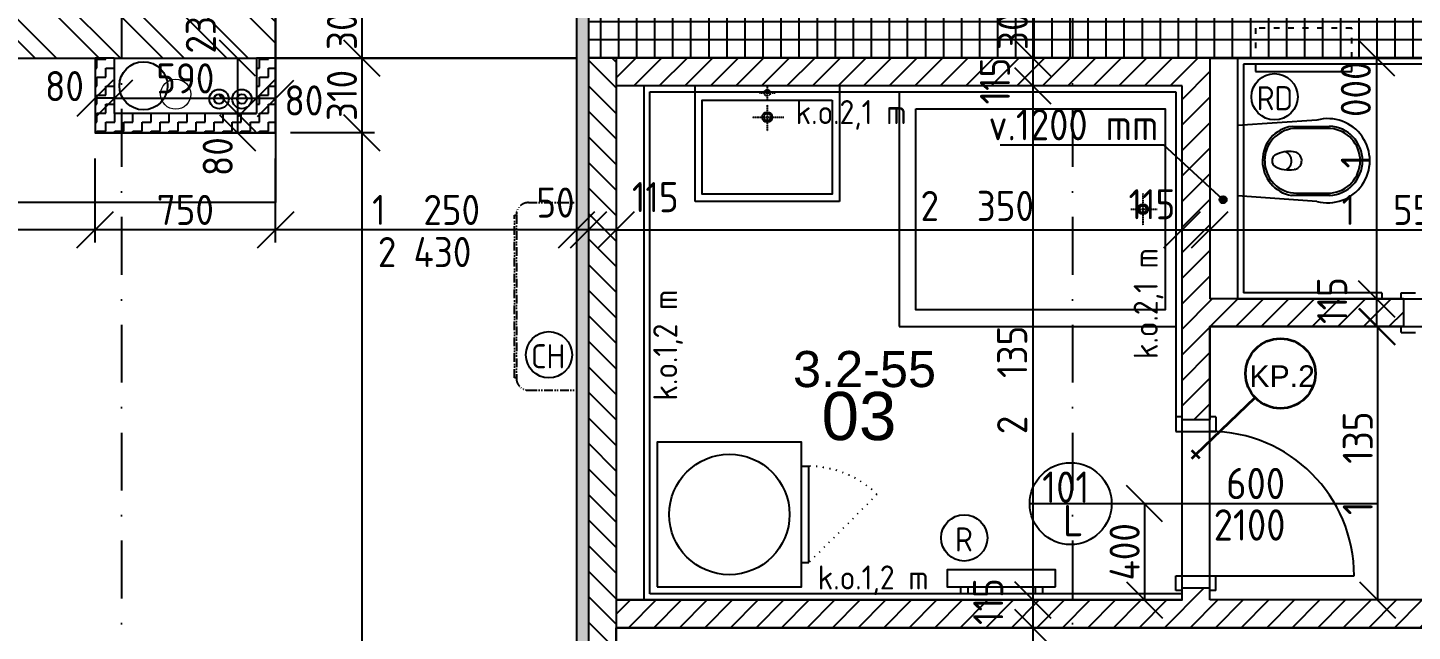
# Model space of a CAD drawing. Extents: x 4511820 to 5180432, y -1526536 to -944957.
# Drawn here: x 4985046 to 4990798, y -1165104 to -1162598 of the extents above; entities that cross this region are included whole.
import ezdxf

# ---------------------------------------------------------------- set-up
doc = ezdxf.new("R2010")
doc.units = 0
doc.header["$MEASUREMENT"] = 0
for name, pattern in [('ACAD_ISO03W100', [30, 12, -18]), ('ACAD_ISO07W100', [3.5, 0.5, -3]), ('ACAD_ISO12W100', [22, 12, -3, 0.5, -3, 0.5, -3]), ('BODKOCIARKOVANA_3', [5.6, 3, -1.3, 0, -1.3]), ('DASHED', [0.75, 0.5, -0.25])]:
    doc.linetypes.add(name, pattern=pattern)
doc.layers.get('0').update_dxf_attribs({"linetype": 'CONTINUOUS'})
doc.layers.get('Defpoints').update_dxf_attribs({"color": 61, "linetype": 'CONTINUOUS'})
for name, color, linetype in [('DVERE', 45, 'CONTINUOUS'), ('KÓTY', 4, 'CONTINUOUS'), ('MÚRY', 1, 'CONTINUOUS'), ('osi', 253, 'CONTINUOUS'), ('Plochy', 41, 'CONTINUOUS'), ('POPIS', 7, 'CONTINUOUS'), ('TENKÁ', 7, 'CONTINUOUS'), ('tzb', 153, 'CONTINUOUS'), ('Z-Kúrenie', 101, 'CONTINUOUS'), ('ZARIADENIE1', 145, 'CONTINUOUS'), ('ZARIADOVACIE', 144, 'CONTINUOUS'), ('ZZ-chladenie', 133, 'CONTINUOUS'), ('zz-vetr', 52, 'CONTINUOUS'), ('ŠRAFY', 82, 'CONTINUOUS')]:
    doc.layers.add(name, color=color, linetype=linetype)
doc.layers.add('preklady', color=74, linetype='CONTINUOUS', lineweight=35)
doc.layers.add('zz-kanal-splaskova', color=37, linetype='CONTINUOUS', lineweight=18)
doc.styles.add('ARIAL', font='arial.ttf')
doc.styles.add('STYLE1', font='isocp.shx')
doc.dimstyles.new('STANDARD-50', dxfattribs={"dimtxt": 125, "dimasz": 150, "dimexe": 10, "dimexo": 200, "dimgap": 20, "dimtad": 1, "dimdsep": 46, "dimlunit": 6, "dimtxsty": 'STYLE1', "dimblk1": 'OBLIQUE', "dimblk2": 'OBLIQUE', "dimsah": 1, "dimcen": 2.5, "dimse1": 1, "dimse2": 1, "dimadec": 0, "dimazin": 0, "dimtfac": 1, "dimtmove": 1, "dimatfit": 3, "dimldrblk": 'OBLIQUE', "dimfxl": 1, "dimtolj": 1, "dimtzin": 0, "dimarcsym": 0})
pattern_1 = [(45, (515270.5, 303822), (-53.0330086, 53.0330086), [])]

# ---------------------------------------------------------------- blocks, each defined once
blk = doc.blocks.new('_OBLIQUE')
at = {"color": 0, "linetype": 'ByBlock'}
blk.add_line((-0.5, -0.5), (0.5, 0.5), dxfattribs=at)
blk = doc.blocks.new('*D12940')
at = {"layer": 'Defpoints', "color": 0}
for p in [(4980571, -1161904.2), (5007401, -1170664.2), (4980571, -1172433.9)]:
    blk.add_point(p, dxfattribs=at)
at = {"layer": 'KÓTY', "color": 0, "lineweight": -2}
blk.add_line((5007401, -1172433.9), (4980571, -1172433.9), dxfattribs=at)
at = {"layer": 'KÓTY', "color": 0, "linetype": 'ByBlock', "lineweight": -2, "xscale": 150, "yscale": 150, "zscale": 150, "rotation": 180}
blk.add_blockref('_OBLIQUE', (4980571, -1172433.9), dxfattribs=at)
at = {"layer": 'KÓTY', "color": 0, "linetype": 'ByBlock', "lineweight": -2, "xscale": 150, "yscale": 150, "zscale": 150}
blk.add_blockref('_OBLIQUE', (5007401, -1172433.9), dxfattribs=at)
at = {"layer": 'KÓTY', "color": 0, "insert": (4993986, -1172351.3), "char_height": 125, "attachment_point": 5, "style": 'STYLE1'}
blk.add_mtext('\\A1;26ﾠ830', dxfattribs=at)
blk = doc.blocks.new('pračka')
at = {"layer": 'ZARIADENIE1', "color": 8, "linetype": 'ACAD_ISO07W100', "ltscale": 8}
blk.add_line((4536136.9, -1117296.3), (4536419.7, -1117579.2), dxfattribs=at)
at = {"layer": 'ZARIADENIE1', "color": 8}
for p, q in [((4536419.7, -1117579.2), (4536019.7, -1117579.2)), ((4536019.7, -1117609.2), (4536019.7, -1117579.2)), ((4536419.7, -1117609.2), (4536419.7, -1117579.2))]:
    blk.add_line(p, q, dxfattribs=at)
blk.add_lwpolyline([(4536519.7, -1118209.2), (4536519.7, -1117609.2), (4535919.7, -1117609.2), (4535919.7, -1118209.2)], close=True, dxfattribs=at)
blk.add_circle((4536219.7, -1117909.2), 250, dxfattribs=at)
at = {"layer": 'ZARIADENIE1', "color": 8, "linetype": 'ACAD_ISO07W100', "ltscale": 8}
blk.add_arc((4536419.7, -1117579.2), 400, 135, 180, dxfattribs=at)
blk = doc.blocks.new('*D18683')
at = {"layer": 'Defpoints', "color": 0}
for p in [(4989956, -1162724.2), (4991511, -1162724.2), (4991511, -1163437)]:
    blk.add_point(p, dxfattribs=at)
at = {"layer": 'KÓTY', "color": 0, "lineweight": -2}
blk.add_line((4989956, -1163437), (4991511, -1163437), dxfattribs=at)
at = {"layer": 'KÓTY', "color": 0, "linetype": 'ByBlock', "lineweight": -2, "xscale": 150, "yscale": 150, "zscale": 150, "rotation": 180}
blk.add_blockref('_OBLIQUE', (4989956, -1163437), dxfattribs=at)
at = {"layer": 'KÓTY', "color": 0, "linetype": 'ByBlock', "lineweight": -2, "xscale": 150, "yscale": 150, "zscale": 150}
blk.add_blockref('_OBLIQUE', (4991511, -1163437), dxfattribs=at)
at = {"layer": 'KÓTY', "color": 0, "insert": (4990733.5, -1163354.5), "char_height": 125, "attachment_point": 5, "style": 'STYLE1'}
blk.add_mtext('\\A1;1ﾠ555', dxfattribs=at)
blk = doc.blocks.new('*D18685')
at = {"layer": 'Defpoints', "color": 0}
for p in [(4989841, -1162724.2), (4987491, -1162839.2), (4989841, -1163437)]:
    blk.add_point(p, dxfattribs=at)
at = {"layer": 'KÓTY', "color": 0, "lineweight": -2}
blk.add_line((4987491, -1163437), (4989841, -1163437), dxfattribs=at)
at = {"layer": 'KÓTY', "color": 0, "linetype": 'ByBlock', "lineweight": -2, "xscale": 150, "yscale": 150, "zscale": 150, "rotation": 180}
blk.add_blockref('_OBLIQUE', (4987491, -1163437), dxfattribs=at)
at = {"layer": 'KÓTY', "color": 0, "linetype": 'ByBlock', "lineweight": -2, "xscale": 150, "yscale": 150, "zscale": 150}
blk.add_blockref('_OBLIQUE', (4989841, -1163437), dxfattribs=at)
at = {"layer": 'KÓTY', "color": 0, "insert": (4988990.5, -1163338), "char_height": 125, "attachment_point": 5, "style": 'STYLE1'}
blk.add_mtext('\\A1;2ﾠ350', dxfattribs=at)
blk = doc.blocks.new('*D18686')
at = {"layer": 'Defpoints', "color": 0}
for p in [(4989841, -1163437), (4989956, -1163437), (4989956, -1163437)]:
    blk.add_point(p, dxfattribs=at)
at = {"layer": 'KÓTY', "color": 0, "lineweight": -2}
blk.add_line((4989841, -1163437), (4989956, -1163437), dxfattribs=at)
at = {"layer": 'KÓTY', "color": 0, "linetype": 'ByBlock', "lineweight": -2, "xscale": 150, "yscale": 150, "zscale": 150, "rotation": 180}
blk.add_blockref('_OBLIQUE', (4989841, -1163437), dxfattribs=at)
at = {"layer": 'KÓTY', "color": 0, "linetype": 'ByBlock', "lineweight": -2, "xscale": 150, "yscale": 150, "zscale": 150}
blk.add_blockref('_OBLIQUE', (4989956, -1163437), dxfattribs=at)
at = {"layer": 'KÓTY', "color": 0, "insert": (4989716, -1163331), "char_height": 125, "attachment_point": 5, "style": 'STYLE1'}
blk.add_mtext('\\A1;115', dxfattribs=at)
blk = doc.blocks.new('*D18687')
at = {"layer": 'Defpoints', "color": 0}
for p in [(4987376, -1162724.2), (4987491, -1162724.2), (4987376, -1163437)]:
    blk.add_point(p, dxfattribs=at)
at = {"layer": 'KÓTY', "color": 0, "lineweight": -2}
blk.add_line((4987491, -1163437), (4987376, -1163437), dxfattribs=at)
at = {"layer": 'KÓTY', "color": 0, "linetype": 'ByBlock', "lineweight": -2, "xscale": 150, "yscale": 150, "zscale": 150, "rotation": 180}
blk.add_blockref('_OBLIQUE', (4987376, -1163437), dxfattribs=at)
at = {"layer": 'KÓTY', "color": 0, "linetype": 'ByBlock', "lineweight": -2, "xscale": 150, "yscale": 150, "zscale": 150}
blk.add_blockref('_OBLIQUE', (4987491, -1163437), dxfattribs=at)
at = {"layer": 'KÓTY', "color": 0, "insert": (4987653, -1163301.5), "char_height": 125, "attachment_point": 5, "style": 'STYLE1'}
blk.add_mtext('\\A1;115', dxfattribs=at)
blk = doc.blocks.new('*D18688')
at = {"layer": 'Defpoints', "color": 0}
for p in [(4987326, -1162724.2), (4987376, -1162724.2), (4987326, -1163437)]:
    blk.add_point(p, dxfattribs=at)
at = {"layer": 'KÓTY', "color": 0, "lineweight": -2}
blk.add_line((4987376, -1163437), (4987326, -1163437), dxfattribs=at)
at = {"layer": 'KÓTY', "color": 0, "linetype": 'ByBlock', "lineweight": -2, "xscale": 150, "yscale": 150, "zscale": 150, "rotation": 180}
blk.add_blockref('_OBLIQUE', (4987326, -1163437), dxfattribs=at)
at = {"layer": 'KÓTY', "color": 0, "linetype": 'ByBlock', "lineweight": -2, "xscale": 150, "yscale": 150, "zscale": 150}
blk.add_blockref('_OBLIQUE', (4987376, -1163437), dxfattribs=at)
at = {"layer": 'KÓTY', "color": 0, "insert": (4987238.5, -1163324), "char_height": 125, "attachment_point": 5, "style": 'STYLE1'}
blk.add_mtext('\\A1;50', dxfattribs=at)
blk = doc.blocks.new('*D18689')
at = {"layer": 'Defpoints', "color": 0}
for p in [(4987326, -1162724.2), (4986076, -1163034.2), (4986076, -1163437)]:
    blk.add_point(p, dxfattribs=at)
at = {"layer": 'KÓTY', "color": 0, "lineweight": -2}
blk.add_line((4987326, -1163437), (4986076, -1163437), dxfattribs=at)
at = {"layer": 'KÓTY', "color": 0, "linetype": 'ByBlock', "lineweight": -2, "xscale": 150, "yscale": 150, "zscale": 150, "rotation": 180}
blk.add_blockref('_OBLIQUE', (4986076, -1163437), dxfattribs=at)
at = {"layer": 'KÓTY', "color": 0, "linetype": 'ByBlock', "lineweight": -2, "xscale": 150, "yscale": 150, "zscale": 150}
blk.add_blockref('_OBLIQUE', (4987326, -1163437), dxfattribs=at)
at = {"layer": 'KÓTY', "color": 0, "insert": (4986701, -1163354.5), "char_height": 125, "attachment_point": 5, "style": 'STYLE1'}
blk.add_mtext('\\A1;1ﾠ250', dxfattribs=at)
blk = doc.blocks.new('*D18690')
at = {"layer": 'Defpoints', "color": 0}
for p in [(4985326, -1163034.2), (4986076, -1163034.2), (4985326, -1163437)]:
    blk.add_point(p, dxfattribs=at)
at = {"layer": 'KÓTY', "color": 0, "lineweight": -2}
blk.add_line((4986076, -1163437), (4985326, -1163437), dxfattribs=at)
at = {"layer": 'KÓTY', "color": 0, "linetype": 'ByBlock', "lineweight": -2, "xscale": 150, "yscale": 150, "zscale": 150, "rotation": 180}
blk.add_blockref('_OBLIQUE', (4985326, -1163437), dxfattribs=at)
at = {"layer": 'KÓTY', "color": 0, "linetype": 'ByBlock', "lineweight": -2, "xscale": 150, "yscale": 150, "zscale": 150}
blk.add_blockref('_OBLIQUE', (4986076, -1163437), dxfattribs=at)
at = {"layer": 'KÓTY', "color": 0, "insert": (4985701, -1163354.5), "char_height": 125, "attachment_point": 5, "style": 'STYLE1'}
blk.add_mtext('\\A1;750', dxfattribs=at)
blk = doc.blocks.new('*D18691')
at = {"layer": 'Defpoints', "color": 0}
for p in [(4980951, -1162724.2), (4985326, -1163034.2), (4980951, -1163437)]:
    blk.add_point(p, dxfattribs=at)
at = {"layer": 'KÓTY', "color": 0, "lineweight": -2}
blk.add_line((4985326, -1163437), (4980951, -1163437), dxfattribs=at)
at = {"layer": 'KÓTY', "color": 0, "linetype": 'ByBlock', "lineweight": -2, "xscale": 150, "yscale": 150, "zscale": 150, "rotation": 180}
blk.add_blockref('_OBLIQUE', (4980951, -1163437), dxfattribs=at)
at = {"layer": 'KÓTY', "color": 0, "linetype": 'ByBlock', "lineweight": -2, "xscale": 150, "yscale": 150, "zscale": 150}
blk.add_blockref('_OBLIQUE', (4985326, -1163437), dxfattribs=at)
at = {"layer": 'KÓTY', "color": 0, "insert": (4983138.5, -1163354.5), "char_height": 125, "attachment_point": 5, "style": 'STYLE1'}
blk.add_mtext('\\A1;4ﾠ375', dxfattribs=at)
blk = doc.blocks.new('*D18692')
at = {"layer": 'Defpoints', "color": 0}
for p in [(4986076, -1162424.2), (4986076, -1162724.2), (4986434, -1162724.2)]:
    blk.add_point(p, dxfattribs=at)
at = {"layer": 'KÓTY', "color": 0, "lineweight": -2}
blk.add_line((4986434, -1162424.2), (4986434, -1162724.2), dxfattribs=at)
at = {"layer": 'KÓTY', "color": 0, "linetype": 'ByBlock', "lineweight": -2, "xscale": 150, "yscale": 150, "zscale": 150}
for p, rotation in [((4986434, -1162424.2), 90), ((4986434, -1162724.2), 270)]:
    blk.add_blockref('_OBLIQUE', p, dxfattribs=dict(at, rotation=rotation))
at = {"layer": 'KÓTY', "color": 0, "insert": (4986351.5, -1162574.2), "char_height": 125, "attachment_point": 5, "rotation": 90, "style": 'STYLE1'}
blk.add_mtext('\\A1;300', dxfattribs=at)
blk = doc.blocks.new('*D18693')
at = {"layer": 'Defpoints', "color": 0}
for p in [(4986076, -1162724.2), (4986076, -1163034.2), (4986434, -1163034.2)]:
    blk.add_point(p, dxfattribs=at)
at = {"layer": 'KÓTY', "color": 0, "lineweight": -2}
blk.add_line((4986434, -1162724.2), (4986434, -1163034.2), dxfattribs=at)
at = {"layer": 'KÓTY', "color": 0, "linetype": 'ByBlock', "lineweight": -2, "xscale": 150, "yscale": 150, "zscale": 150}
for p, rotation in [((4986434, -1162724.2), 90), ((4986434, -1163034.2), 270)]:
    blk.add_blockref('_OBLIQUE', p, dxfattribs=dict(at, rotation=rotation))
at = {"layer": 'KÓTY', "color": 0, "insert": (4986351.5, -1162879.2), "char_height": 125, "attachment_point": 5, "rotation": 90, "style": 'STYLE1'}
blk.add_mtext('\\A1;310', dxfattribs=at)
blk = doc.blocks.new('*D18694')
at = {"layer": 'Defpoints', "color": 0}
for p in [(4986076, -1163034.2), (4986076, -1169034.2), (4986434, -1169034.2)]:
    blk.add_point(p, dxfattribs=at)
at = {"layer": 'KÓTY', "color": 0, "lineweight": -2}
blk.add_line((4986434, -1163034.2), (4986434, -1169034.2), dxfattribs=at)
at = {"layer": 'KÓTY', "color": 0, "linetype": 'ByBlock', "lineweight": -2, "xscale": 150, "yscale": 150, "zscale": 150}
for p, rotation in [((4986434, -1163034.2), 90), ((4986434, -1169034.2), 270)]:
    blk.add_blockref('_OBLIQUE', p, dxfattribs=dict(at, rotation=rotation))
at = {"layer": 'KÓTY', "color": 0, "insert": (4986351.5, -1166034.2), "char_height": 125, "attachment_point": 5, "rotation": 90, "style": 'STYLE1'}
blk.add_mtext('\\A1;6ﾠ000', dxfattribs=at)
blk = doc.blocks.new('*D18695')
at = {"layer": 'Defpoints', "color": 0}
for p in [(4989841, -1164574.2), (4989685, -1164974.2), (4989841, -1164974.2)]:
    blk.add_point(p, dxfattribs=at)
at = {"layer": 'KÓTY', "color": 0, "lineweight": -2}
blk.add_line((4989685, -1164574.2), (4989685, -1164974.2), dxfattribs=at)
at = {"layer": 'KÓTY', "color": 0, "linetype": 'ByBlock', "lineweight": -2, "xscale": 150, "yscale": 150, "zscale": 150}
for p, rotation in [((4989685, -1164574.2), 90), ((4989685, -1164974.2), 270)]:
    blk.add_blockref('_OBLIQUE', p, dxfattribs=dict(at, rotation=rotation))
at = {"layer": 'KÓTY', "color": 0, "insert": (4989602.5, -1164774.2), "char_height": 125, "attachment_point": 5, "rotation": 90, "style": 'STYLE1'}
blk.add_mtext('\\A1;400', dxfattribs=at)
blk = doc.blocks.new('*D18696')
at = {"layer": 'Defpoints', "color": 0}
for p in [(4987586.5, -1162839.2), (4987586.5, -1164974.2), (4989221, -1164974.2)]:
    blk.add_point(p, dxfattribs=at)
at = {"layer": 'KÓTY', "color": 0, "lineweight": -2}
blk.add_line((4989221, -1162839.2), (4989221, -1164974.2), dxfattribs=at)
at = {"layer": 'KÓTY', "color": 0, "linetype": 'ByBlock', "lineweight": -2, "xscale": 150, "yscale": 150, "zscale": 150}
for p, rotation in [((4989221, -1162839.2), 90), ((4989221, -1164974.2), 270)]:
    blk.add_blockref('_OBLIQUE', p, dxfattribs=dict(at, rotation=rotation))
at = {"layer": 'KÓTY', "color": 0, "insert": (4989135.5, -1164060.5), "char_height": 125, "attachment_point": 5, "rotation": 90, "style": 'STYLE1'}
blk.add_mtext('\\A1;2ﾠ135', dxfattribs=at)
blk = doc.blocks.new('*D18697')
at = {"layer": 'Defpoints', "color": 0}
for p in [(4989221, -1164974.2), (4989221, -1165089.2), (4989221, -1165089.2)]:
    blk.add_point(p, dxfattribs=at)
at = {"layer": 'KÓTY', "color": 0, "lineweight": -2}
blk.add_line((4989221, -1164974.2), (4989221, -1165089.2), dxfattribs=at)
at = {"layer": 'KÓTY', "color": 0, "linetype": 'ByBlock', "lineweight": -2, "xscale": 150, "yscale": 150, "zscale": 150}
for p, rotation in [((4989221, -1164974.2), 90), ((4989221, -1165089.2), 270)]:
    blk.add_blockref('_OBLIQUE', p, dxfattribs=dict(at, rotation=rotation))
at = {"layer": 'KÓTY', "color": 0, "insert": (4989036, -1164980.9), "char_height": 125, "attachment_point": 5, "rotation": 90, "style": 'STYLE1'}
blk.add_mtext('\\A1;115', dxfattribs=at)
blk = doc.blocks.new('*D18698')
at = {"layer": 'Defpoints', "color": 0}
for p in [(4987586.5, -1165089.2), (4987626.5, -1169034.2), (4989221, -1169034.2)]:
    blk.add_point(p, dxfattribs=at)
at = {"layer": 'KÓTY', "color": 0, "lineweight": -2}
blk.add_line((4989221, -1165089.2), (4989221, -1169034.2), dxfattribs=at)
at = {"layer": 'KÓTY', "color": 0, "linetype": 'ByBlock', "lineweight": -2, "xscale": 150, "yscale": 150, "zscale": 150}
for p, rotation in [((4989221, -1165089.2), 90), ((4989221, -1169034.2), 270)]:
    blk.add_blockref('_OBLIQUE', p, dxfattribs=dict(at, rotation=rotation))
at = {"layer": 'KÓTY', "color": 0, "insert": (4989138.5, -1167061.7), "char_height": 125, "attachment_point": 5, "rotation": 90, "style": 'STYLE1'}
blk.add_mtext('\\A1;3ﾠ945', dxfattribs=at)
blk = doc.blocks.new('*D18700')
at = {"layer": 'Defpoints', "color": 0}
for p in [(4990761, -1163839.2), (4990653.5, -1164974.2), (4990761, -1164974.2)]:
    blk.add_point(p, dxfattribs=at)
at = {"layer": 'KÓTY', "color": 0, "lineweight": -2}
blk.add_line((4990653.5, -1163839.2), (4990653.5, -1164974.2), dxfattribs=at)
at = {"layer": 'KÓTY', "color": 0, "linetype": 'ByBlock', "lineweight": -2, "xscale": 150, "yscale": 150, "zscale": 150}
for p, rotation in [((4990653.5, -1163839.2), 90), ((4990653.5, -1164974.2), 270)]:
    blk.add_blockref('_OBLIQUE', p, dxfattribs=dict(at, rotation=rotation))
at = {"layer": 'KÓTY', "color": 0, "insert": (4990571, -1164406.7), "char_height": 125, "attachment_point": 5, "rotation": 90, "style": 'STYLE1'}
blk.add_mtext('\\A1;1ﾠ135', dxfattribs=at)
blk = doc.blocks.new('*D18701')
at = {"layer": 'Defpoints', "color": 0}
for p in [(4990649.7, -1163724.2), (4990761, -1163724.2), (4990761, -1163839.2)]:
    blk.add_point(p, dxfattribs=at)
at = {"layer": 'KÓTY', "color": 0, "lineweight": -2}
blk.add_line((4990649.7, -1163839.2), (4990649.7, -1163724.2), dxfattribs=at)
at = {"layer": 'KÓTY', "color": 0, "linetype": 'ByBlock', "lineweight": -2, "xscale": 150, "yscale": 150, "zscale": 150}
for p, rotation in [((4990649.7, -1163724.2), 90), ((4990649.7, -1163839.2), 270)]:
    blk.add_blockref('_OBLIQUE', p, dxfattribs=dict(at, rotation=rotation))
at = {"layer": 'KÓTY', "color": 0, "insert": (4990464.7, -1163730.9), "char_height": 125, "attachment_point": 5, "rotation": 90, "style": 'STYLE1'}
blk.add_mtext('\\A1;115', dxfattribs=at)
blk = doc.blocks.new('*D18702')
at = {"layer": 'Defpoints', "color": 0}
for p in [(4990649.7, -1162724.2), (4990761, -1162724.2), (4990761, -1163724.2)]:
    blk.add_point(p, dxfattribs=at)
at = {"layer": 'KÓTY', "color": 0, "lineweight": -2}
blk.add_line((4990649.7, -1163724.2), (4990649.7, -1162724.2), dxfattribs=at)
at = {"layer": 'KÓTY', "color": 0, "linetype": 'ByBlock', "lineweight": -2, "xscale": 150, "yscale": 150, "zscale": 150}
for p, rotation in [((4990649.7, -1162724.2), 90), ((4990649.7, -1163724.2), 270)]:
    blk.add_blockref('_OBLIQUE', p, dxfattribs=dict(at, rotation=rotation))
at = {"layer": 'KÓTY', "color": 0, "insert": (4990563, -1162960), "char_height": 125, "attachment_point": 5, "rotation": 90, "style": 'STYLE1'}
blk.add_mtext('\\A1;1ﾠ000', dxfattribs=at)
blk = doc.blocks.new('*D18703')
at = {"layer": 'Defpoints', "color": 0}
for p in [(4987491, -1165089.2), (4991626, -1165089.2), (4991626, -1165667.5)]:
    blk.add_point(p, dxfattribs=at)
at = {"layer": 'KÓTY', "color": 0, "lineweight": -2}
blk.add_line((4987491, -1165667.5), (4991626, -1165667.5), dxfattribs=at)
at = {"layer": 'KÓTY', "color": 0, "linetype": 'ByBlock', "lineweight": -2, "xscale": 150, "yscale": 150, "zscale": 150, "rotation": 180}
blk.add_blockref('_OBLIQUE', (4987491, -1165667.5), dxfattribs=at)
at = {"layer": 'KÓTY', "color": 0, "linetype": 'ByBlock', "lineweight": -2, "xscale": 150, "yscale": 150, "zscale": 150}
blk.add_blockref('_OBLIQUE', (4991626, -1165667.5), dxfattribs=at)
at = {"layer": 'KÓTY', "color": 0, "insert": (4989558.5, -1165585), "char_height": 125, "attachment_point": 5, "style": 'STYLE1'}
blk.add_mtext('\\A1;4ﾠ135', dxfattribs=at)
blk = doc.blocks.new('*D18718')
at = {"layer": 'Defpoints', "color": 0}
for p in [(4985996, -1162724.2), (4985918, -1162954.2), (4985996, -1162954.2)]:
    blk.add_point(p, dxfattribs=at)
at = {"layer": 'KÓTY', "color": 0, "lineweight": -2}
blk.add_line((4985918, -1162724.2), (4985918, -1162954.2), dxfattribs=at)
at = {"layer": 'KÓTY', "color": 0, "linetype": 'ByBlock', "lineweight": -2, "xscale": 150, "yscale": 150, "zscale": 150}
for p, rotation in [((4985918, -1162724.2), 90), ((4985918, -1162954.2), 270)]:
    blk.add_blockref('_OBLIQUE', p, dxfattribs=dict(at, rotation=rotation))
at = {"layer": 'KÓTY', "color": 0, "insert": (4985765.5, -1162589), "char_height": 125, "attachment_point": 5, "rotation": 90, "style": 'STYLE1'}
blk.add_mtext('\\A1;230', dxfattribs=at)
blk = doc.blocks.new('*D18719')
at = {"layer": 'Defpoints', "color": 0}
for p in [(4985996, -1162954.2), (4985918, -1163034.2), (4985996, -1163034.2)]:
    blk.add_point(p, dxfattribs=at)
at = {"layer": 'KÓTY', "color": 0, "lineweight": -2}
blk.add_line((4985918, -1162954.2), (4985918, -1163034.2), dxfattribs=at)
at = {"layer": 'KÓTY', "color": 0, "linetype": 'ByBlock', "lineweight": -2, "xscale": 150, "yscale": 150, "zscale": 150}
for p, rotation in [((4985918, -1162954.2), 90), ((4985918, -1163034.2), 270)]:
    blk.add_blockref('_OBLIQUE', p, dxfattribs=dict(at, rotation=rotation))
at = {"layer": 'KÓTY', "color": 0, "insert": (4985835.5, -1163133.5), "char_height": 125, "attachment_point": 5, "rotation": 90, "style": 'STYLE1'}
blk.add_mtext('\\A1;80', dxfattribs=at)
blk = doc.blocks.new('*D18720')
at = {"layer": 'Defpoints', "color": 0}
for p in [(4985406, -1162724.2), (4985996, -1162724.2), (4985996, -1162891)]:
    blk.add_point(p, dxfattribs=at)
at = {"layer": 'KÓTY', "color": 0, "lineweight": -2}
blk.add_line((4985406, -1162891), (4985996, -1162891), dxfattribs=at)
at = {"layer": 'KÓTY', "color": 0, "linetype": 'ByBlock', "lineweight": -2, "xscale": 150, "yscale": 150, "zscale": 150, "rotation": 180}
blk.add_blockref('_OBLIQUE', (4985406, -1162891), dxfattribs=at)
at = {"layer": 'KÓTY', "color": 0, "linetype": 'ByBlock', "lineweight": -2, "xscale": 150, "yscale": 150, "zscale": 150}
blk.add_blockref('_OBLIQUE', (4985996, -1162891), dxfattribs=at)
at = {"layer": 'KÓTY', "color": 0, "insert": (4985701, -1162808.5), "char_height": 125, "attachment_point": 5, "style": 'STYLE1'}
blk.add_mtext('\\A1;590', dxfattribs=at)
blk = doc.blocks.new('*D18721')
at = {"layer": 'Defpoints', "color": 0}
for p in [(4985996, -1162724.2), (4986076, -1162724.2), (4986076, -1162891)]:
    blk.add_point(p, dxfattribs=at)
at = {"layer": 'KÓTY', "color": 0, "lineweight": -2}
blk.add_line((4985996, -1162891), (4986076, -1162891), dxfattribs=at)
at = {"layer": 'KÓTY', "color": 0, "linetype": 'ByBlock', "lineweight": -2, "xscale": 150, "yscale": 150, "zscale": 150, "rotation": 180}
blk.add_blockref('_OBLIQUE', (4985996, -1162891), dxfattribs=at)
at = {"layer": 'KÓTY', "color": 0, "linetype": 'ByBlock', "lineweight": -2, "xscale": 150, "yscale": 150, "zscale": 150}
blk.add_blockref('_OBLIQUE', (4986076, -1162891), dxfattribs=at)
at = {"layer": 'KÓTY', "color": 0, "insert": (4986193.5, -1162900), "char_height": 125, "attachment_point": 5, "style": 'STYLE1'}
blk.add_mtext('\\A1;80', dxfattribs=at)
blk = doc.blocks.new('*D18722')
at = {"layer": 'Defpoints', "color": 0}
for p in [(4985326, -1162724.2), (4985406, -1162724.2), (4985326, -1162891)]:
    blk.add_point(p, dxfattribs=at)
at = {"layer": 'KÓTY', "color": 0, "lineweight": -2}
blk.add_line((4985406, -1162891), (4985326, -1162891), dxfattribs=at)
at = {"layer": 'KÓTY', "color": 0, "linetype": 'ByBlock', "lineweight": -2, "xscale": 150, "yscale": 150, "zscale": 150, "rotation": 180}
blk.add_blockref('_OBLIQUE', (4985326, -1162891), dxfattribs=at)
at = {"layer": 'KÓTY', "color": 0, "linetype": 'ByBlock', "lineweight": -2, "xscale": 150, "yscale": 150, "zscale": 150}
blk.add_blockref('_OBLIQUE', (4985406, -1162891), dxfattribs=at)
at = {"layer": 'KÓTY', "color": 0, "insert": (4985199, -1162840.5), "char_height": 125, "attachment_point": 5, "style": 'STYLE1'}
blk.add_mtext('\\A1;80', dxfattribs=at)
blk = doc.blocks.new('*D18777')
at = {"layer": 'Defpoints', "color": 0}
for p in [(4990153.5, -1162724.2), (4989221, -1162839.2), (4990153.5, -1162839.2)]:
    blk.add_point(p, dxfattribs=at)
at = {"layer": 'KÓTY', "color": 0, "lineweight": -2}
blk.add_line((4989221, -1162724.2), (4989221, -1162839.2), dxfattribs=at)
at = {"layer": 'KÓTY', "color": 0, "linetype": 'ByBlock', "lineweight": -2, "xscale": 150, "yscale": 150, "zscale": 150}
for p, rotation in [((4989221, -1162724.2), 90), ((4989221, -1162839.2), 270)]:
    blk.add_blockref('_OBLIQUE', p, dxfattribs=dict(at, rotation=rotation))
at = {"layer": 'KÓTY', "color": 0, "insert": (4989064, -1162819.5), "char_height": 125, "attachment_point": 5, "rotation": 90, "style": 'STYLE1'}
blk.add_mtext('\\A1;115', dxfattribs=at)
blk = doc.blocks.new('*D18803')
at = {"layer": 'Defpoints', "color": 0}
for p in [(4989221, -1162424.2), (4989221, -1162724.2), (4989221, -1162724.2)]:
    blk.add_point(p, dxfattribs=at)
at = {"layer": 'KÓTY', "color": 0, "lineweight": -2}
blk.add_line((4989221, -1162424.2), (4989221, -1162724.2), dxfattribs=at)
at = {"layer": 'KÓTY', "color": 0, "linetype": 'ByBlock', "lineweight": -2, "xscale": 150, "yscale": 150, "zscale": 150}
for p, rotation in [((4989221, -1162424.2), 90), ((4989221, -1162724.2), 270)]:
    blk.add_blockref('_OBLIQUE', p, dxfattribs=dict(at, rotation=rotation))
at = {"layer": 'KÓTY', "color": 0, "insert": (4989138.5, -1162574.2), "char_height": 125, "attachment_point": 5, "rotation": 90, "style": 'STYLE1'}
blk.add_mtext('\\A1;300', dxfattribs=at)
blk = doc.blocks.new('chlj3')
at = {"layer": 'ZZ-chladenie', "linetype": 'ACAD_ISO12W100', "ltscale": 3}
for p, q in [((5005195.8, -1151691.8), (5005395.8, -1151691.8)), ((5005195.8, -1152470.8), (5005395.8, -1152470.8))]:
    blk.add_line(p, q, dxfattribs=at)
blk.add_lwpolyline([(5005145.8, -1152419.2), (5005138.4, -1152419.2), (5005138.4, -1151744.5), (5005145.8, -1151744.5)], close=True, dxfattribs=at)
for centre, start, end in [((5005195.8, -1151741.8), 90, 180), ((5005195.8, -1152420.8), 180, 270)]:
    blk.add_arc(centre, 50, start, end, dxfattribs=at)

msp = doc.modelspace()

# ---------------------------------------------------------------- hatches: boundary and pattern name
at = {"layer": 'KÓTY'}
h = msp.add_hatch(color=256, dxfattribs=at)
h.dxf.hatch_style = 1
h.paths.add_polyline_path([(4990011.5, -1163327, 0.65381715), (4990022.522, -1163301.826, 1.52947961)])
at = {"layer": 'ŠRAFY'}
h = msp.add_hatch(dxfattribs=at)
h.set_pattern_fill('ANSI32', color=256, scale=500, angle=90)
h.set_pattern_definition([(135, (515810.9, 44482.1), (-132.5825215, -132.5825215), []), (135, (515810.9, 44570.48), (-132.5825215, -132.5825215), [])])
h.paths.add_polyline_path([(4980951, -1162724.191), (4981551, -1162724.191), (4982151, -1162724.191), (4982751, -1162724.191), (4983001, -1162724.191), (4983101, -1162724.191), (4983351, -1162724.191), (4983941, -1162724.191), (4984541, -1162724.191), (4985326, -1162724.191), (4985406, -1162724.191), (4985996, -1162724.191), (4986076, -1162724.191), (4986076, -1162424.191), (4985961, -1162424.191), (4980951, -1162424.191)])
h = msp.add_hatch(dxfattribs=at)
h.set_pattern_fill('DOTS', color=256, scale=250, angle=90)
h.set_pattern_definition([(90, (-71441.844, -23850), (-15.625, 7.8125), [0, -15.625])])
h.paths.add_polyline_path([(4987376, -1169034.191), (4987376, -1162424.191), (4987326, -1162424.191), (4987326, -1169034.191)])
at = {"layer": 'ŠRAFY', "ltscale": 0.25}
h = msp.add_hatch(dxfattribs=at)
h.set_pattern_fill('ANSI37', color=256, scale=600, angle=45)
h.set_pattern_definition([(90, (-3307273.674, 668852.734), (-75, 1e-14), []), (180, (-3307273.674, 668852.734), (-1e-14, -75), [])])
h.paths.add_polyline_path([(4990116, -1162424.191), (4988246, -1162424.191), (4988081, -1162424.191), (4987376, -1162424.191), (4987376, -1162724.191), (4987491, -1162724.191), (4989841, -1162724.191), (4989956, -1162724.191), (4991511, -1162724.191), (4991626, -1162724.191), (4991626, -1162539.191), (4991626, -1162424.191), (4990196, -1162424.191)])
h = msp.add_hatch(dxfattribs=at)
h.set_pattern_fill('ANSI31', color=256, scale=600, style=0)
h.set_pattern_definition(pattern_1)
h.paths.add_polyline_path([(4989841, -1163154.615), (4989956, -1163260.769), (4989956, -1162724.191), (4989841, -1162724.191), (4987491, -1162724.191), (4987491, -1162839.191), (4987606, -1162839.191), (4987818.5, -1162839.191), (4988418.5, -1162839.191), (4989841, -1162839.191), (4989841, -1162864.191)])
h.paths.add_polyline_path([(4988939, -1162938.25), (4988939, -1162700.75), (4989189, -1162700.75), (4989189, -1162938.25)], flags=9)
h = msp.add_hatch(dxfattribs=at)
h.set_pattern_fill('ZIGZAG', color=256, scale=300, style=0)
h.set_pattern_definition([(0, (-68841.5, 303822), (37.5, 37.5), [37.5, -37.5]), (90, (-68804, 303822), (-37.5, 37.5), [37.5, -37.5])])
h.paths.add_polyline_path([(4985996, -1162724.191), (4985996, -1162954.191), (4985406, -1162954.191), (4985406, -1162724.191), (4985326, -1162724.191), (4985326, -1163034.191), (4986076, -1163034.191), (4986076, -1162724.191)])
h = msp.add_hatch(dxfattribs=at)
h.set_pattern_fill('ANSI31', color=256, scale=600, angle=90, style=0)
h.set_pattern_definition([(135, (-2976355.03, 198812.926), (-53.0330086, -53.0330086), [])])
h.paths.add_polyline_path([(4987491, -1169034.191), (4987491, -1165089.191), (4987491, -1164974.191), (4987491, -1162839.191), (4987491, -1162724.191), (4987376, -1162724.191), (4987376, -1169034.191)])
h = msp.add_hatch(dxfattribs=at)
h.set_pattern_fill('ANSI31', color=256, scale=600, style=0)
h.set_pattern_definition(pattern_1)
h.paths.add_polyline_path([(4989956, -1163724.191), (4989956, -1163260.769), (4989841, -1163154.615), (4989841, -1163839.191), (4989841, -1164214.191), (4989841, -1164224.191), (4989956, -1164224.191), (4989956, -1164214.191), (4989956, -1163839.191), (4990751, -1163839.191), (4990761, -1163839.191), (4990761, -1163724.191), (4990751, -1163724.191), (4990671, -1163724.191), (4990071, -1163724.191)])
h.paths.add_polyline_path([(4990339.75, -1163849.691), (4990339.75, -1163612.191), (4990589.75, -1163612.191), (4990589.75, -1163849.691)], flags=24)
h = msp.add_hatch(dxfattribs=at)
h.set_pattern_fill('ANSI31', color=256, scale=600, style=0)
h.set_pattern_definition(pattern_1)
h.paths.add_polyline_path([(4987491, -1165089.191), (4991626, -1165089.191), (4991626, -1164974.191), (4989956, -1164974.191), (4989956, -1164924.191), (4989841, -1164924.191), (4989841, -1164974.191), (4987491, -1164974.191)])

# ---------------------------------------------------------------- linework, layer by layer
at = {"layer": 'DVERE', "ltscale": 0.25}
for p, q in [((4990751, -1163699.191), (4990811, -1163699.191)), ((4990751, -1163724.191), (4990751, -1163699.191)), ((4990751, -1163864.191), (4990751, -1163839.191)), ((4990751, -1163864.191), (4990811, -1163864.191)), ((4989841, -1164214.191), (4989816, -1164214.191)), ((4989816, -1164214.191), (4989816, -1164274.191)), ((4989981, -1164214.191), (4989956, -1164214.191)), ((4989981, -1164214.191), (4989981, -1164274.191)), ((4989816, -1164274.191), (4989981, -1164274.191)), ((4989841, -1164874.191), (4989841, -1164274.191)), ((4989956, -1164874.191), (4989956, -1164274.191)), ((4989208.344, -1164574.191), (4989548.344, -1164574.191)), ((4989548.344, -1164574.191), (4990653, -1164574.191)), ((4989816, -1164874.191), (4989981, -1164874.191)), ((4989816, -1164934.191), (4989816, -1164874.191)), ((4989841, -1164874.191), (4989986, -1164874.191)), ((4989956, -1164874.191), (4990556, -1164874.191)), ((4989981, -1164934.191), (4989981, -1164874.191)), ((4989841, -1164934.191), (4989816, -1164934.191)), ((4989981, -1164934.191), (4989956, -1164934.191))]:
    msp.add_line(p, q, dxfattribs=at)
msp.add_circle((4989378.344, -1164574.191), 170, dxfattribs=at)
msp.add_arc((4989956, -1164874.191), 600, 0, 90, dxfattribs=at)
at = {"layer": 'KÓTY', "ltscale": 25}
for p, q in [((4986487.403, -1163034.191), (4986137.403, -1163034.191)), ((4985326, -1163490.422), (4985326, -1163140.422)), ((4986076, -1163490.422), (4986076, -1163140.422))]:
    msp.add_line(p, q, dxfattribs=at)
at = {"layer": 'KÓTY'}
for p in [(4989085, -1163084), (4990011.5, -1163312)]:
    msp.add_line(p, (4989764.5, -1163084), dxfattribs=at)
msp.add_circle((4990011.5, -1163312), 15, dxfattribs=at)
at = {"layer": 'MÚRY'}
for p, q in [((4986076, -1160924.191), (4986076, -1163034.191)), ((4987326, -1162424.191), (4987326, -1169034.191)), ((4980951, -1162724.191), (4985326, -1162724.191)), ((4985326, -1162724.191), (4985326, -1163034.191)), ((4985406, -1162724.191), (4985996, -1162724.191)), ((4985406, -1162724.191), (4985406, -1162954.191)), ((4985996, -1162724.191), (4985996, -1162954.191)), ((4989956, -1162724.191), (4991511, -1162724.191)), ((4985996, -1162954.191), (4985406, -1162954.191)), ((4985846, -1162954.191), (4985996, -1162954.191)), ((4986076, -1163034.191), (4985326, -1163034.191)), ((4989956, -1163839.191), (4989956, -1164224.191)), ((4991626, -1164974.191), (4989956, -1164974.191)), ((4987491, -1165089.191), (4987491, -1169034.191)), ((4991626, -1165089.191), (4987491, -1165089.191))]:
    msp.add_line(p, q, dxfattribs=at)
at = {"layer": 'MÚRY', "ltscale": 0.25}
for p, q in [((4989956, -1162724.191), (4989956, -1163724.191)), ((4987491, -1162839.191), (4987491, -1164974.191)), ((4989841, -1162839.191), (4987491, -1162839.191)), ((4989841, -1164224.191), (4989841, -1162839.191)), ((4990761, -1163724.191), (4989956, -1163724.191)), ((4990761, -1163724.191), (4990761, -1163839.191)), ((4990761, -1163839.191), (4989956, -1163839.191)), ((4989841, -1164224.191), (4989956, -1164224.191)), ((4989841, -1164974.191), (4989841, -1164924.191)), ((4989841, -1164924.191), (4989956, -1164924.191)), ((4989956, -1164974.191), (4989956, -1164924.191)), ((4989841, -1164974.191), (4987491, -1164974.191))]:
    msp.add_line(p, q, dxfattribs=at)
at = {"layer": 'osi', "linetype": 'BODKOCIARKOVANA_3', "ltscale": 80}
for p, q in [((4985436, -1134257), (4985436, -1171774.191)), ((4989386, -1134257), (4989386, -1171774.191))]:
    msp.add_line(p, q, dxfattribs=at)
at = {"layer": 'Plochy'}
for points in [[(4988081, -1162424.191), (4987326, -1162424.191), (4987326, -1162724.191), (4986076, -1162724.191), (4986076, -1159154.191), (4985211, -1159154.191), (4985211, -1158114.191), (4988081, -1158114.191), (4988081, -1160364.191), (4987446, -1160364.191), (4987446, -1160489.191), (4988081, -1160489.191)], [(4980951, -1169034.191), (4980951, -1162724.191), (4985326, -1162724.191), (4985326, -1163034.191), (4986076, -1163034.191), (4986076, -1162724.191), (4987326, -1162724.191), (4987326, -1169034.191)], [(4989956, -1164974.191), (4989956, -1163839.191), (4991626, -1163839.191), (4991626, -1162724.191), (4993871, -1162724.191), (4993871, -1164974.191), (4993221, -1164974.191), (4993221, -1165089.191), (4991626, -1165089.191), (4991626, -1164974.191)], [(4991511, -1162724.191), (4990071, -1162724.191), (4990071, -1163724.191), (4991511, -1163724.191)], [(4989841, -1162839.191), (4987491, -1162839.191), (4987491, -1164974.191), (4989841, -1164974.191)], [(4987491, -1165089.191), (4993871, -1165089.191), (4993871, -1166489.191), (4993561, -1166489.191), (4993561, -1167089.191), (4993871, -1167089.191), (4993871, -1169034.191), (4987531, -1169034.191), (4987491, -1169034.191)]]:
    msp.add_lwpolyline(points, close=True, dxfattribs=at)
at = {"layer": 'preklady'}
for p, q in [((4989898.5, -1164370.5), (4990145.305, -1164134.011)), ((4989881.882, -1164387.116), (4989915.116, -1164353.882)), ((4989915.117, -1164387.117), (4989881.883, -1164353.883))]:
    msp.add_line(p, q, dxfattribs=at)
at = {"layer": 'preklady', "ltscale": 0.25}
msp.add_circle((4990250, -1164033.691), 145, dxfattribs=at)
at = {"layer": 'TENKÁ'}
for p, q in [((4987376, -1162424.191), (4987376, -1169034.191)), ((4985406, -1162724.191), (4985326, -1162724.191)), ((4986076, -1162724.191), (4985996, -1162724.191)), ((4987491, -1162724.191), (4987376, -1162724.191)), ((4987491, -1162724.191), (4987491, -1162839.191)), ((4989956, -1162724.191), (4989841, -1162724.191)), ((4987606, -1162839.191), (4987606, -1164974.191)), ((4987631, -1162864.191), (4989816, -1162864.191)), ((4987491, -1164974.191), (4987491, -1165089.191))]:
    msp.add_line(p, q, dxfattribs=at)
at = {"layer": 'TENKÁ', "linetype": 'ACAD_ISO12W100', "ltscale": 10}
msp.add_line((4987326, -1162724.191), (4986076, -1162724.191), dxfattribs=at)
at = {"layer": 'TENKÁ', "ltscale": 0.25}
for p, q in [((4989841, -1162724.191), (4987491, -1162724.191)), ((4990071, -1162724.191), (4990071, -1163724.191)), ((4991486, -1162749.191), (4990096, -1162749.191)), ((4990096, -1162749.191), (4990096, -1163699.191)), ((4987631, -1164949.191), (4987631, -1162864.191)), ((4988666, -1162864.191), (4988666, -1163839.191)), ((4989816, -1162864.191), (4989816, -1164214.191)), ((4990671, -1163699.191), (4990096, -1163699.191)), ((4990671, -1163699.191), (4990671, -1163724.191)), ((4988666, -1163839.191), (4989816, -1163839.191)), ((4989401, -1164949.191), (4987631, -1164949.191)), ((4989841, -1164949.191), (4987646, -1164949.191))]:
    msp.add_line(p, q, dxfattribs=at)
at = {"layer": 'tzb', "linetype": 'ACAD_ISO03W100', "ltscale": 2}
for p, q in [((4990546, -1162599.191), (4990146, -1162599.191)), ((4990146, -1162599.191), (4990146, -1162724.191)), ((4990546, -1162724.191), (4990546, -1162599.191))]:
    msp.add_line(p, q, dxfattribs=at)
at = {"layer": 'tzb'}
for p, q in [((4990146, -1162749.191), (4990146, -1162779.191)), ((4990546, -1162779.191), (4990546, -1162749.191)), ((4990146, -1162779.191), (4990546, -1162779.191))]:
    msp.add_line(p, q, dxfattribs=at)
msp.add_circle((4990225.579, -1162884.476), 96, dxfattribs=at)
at = {"layer": 'Z-Kúrenie', "linetype": 'Continuous'}
for p, q in [((4988921, -1164919.191), (4988921, -1164949.191)), ((4988951, -1164919.191), (4988951, -1164949.191)), ((4989231, -1164919.191), (4989231, -1164949.191)), ((4989261, -1164919.191), (4989261, -1164949.191))]:
    msp.add_line(p, q, dxfattribs=at)
msp.add_lwpolyline([(4989316, -1164919.191), (4989316, -1164849.191), (4988866, -1164849.191), (4988866, -1164919.191)], close=True, dxfattribs=at)
at = {"layer": 'Z-Kúrenie'}
for centre, radius in [((4985841, -1162894.191), 40), ((4985841, -1162894.191), 20), ((4985936, -1162894.191), 40), ((4985936, -1162894.191), 20)]:
    msp.add_circle(centre, radius, dxfattribs=at)
at = {"layer": 'Z-Kúrenie', "linetype": 'Continuous'}
msp.add_circle((4988936.629, -1164716.558), 96, dxfattribs=at)
at = {"layer": 'ZARIADENIE1', "color": 8, "ltscale": 0.25}
for p, q in [((4986076, -1163034.191), (4986076, -1163324.191)), ((4986076, -1163324.191), (4980951, -1163324.191))]:
    msp.add_line(p, q, dxfattribs=at)
at = {"layer": 'ZARIADOVACIE', "ltscale": 0.25}
for p, q in [((4987818.5, -1163319.191), (4987818.5, -1162839.191)), ((4988418.5, -1162839.191), (4988418.5, -1163319.191)), ((4988418.5, -1163319.191), (4987818.5, -1163319.191))]:
    msp.add_line(p, q, dxfattribs=at)
at = {"layer": 'ZARIADOVACIE', "linetype": 'DASHED'}
for p, q in [((4988085.637, -1162868.54), (4988151.363, -1162868.54)), ((4988118.5, -1162843.892), (4988118.5, -1162895.926)), ((4988118.5, -1162918.298), (4988118.5, -1163027.843)), ((4988055.512, -1162968.962), (4988186.965, -1162968.962)), ((4989678.619, -1163285.965), (4989678.619, -1163417.418)), ((4989627.955, -1163351.691), (4989737.5, -1163351.691))]:
    msp.add_line(p, q, dxfattribs=at)
at = {"layer": 'ZARIADOVACIE'}
for p, q in [((4990400.998, -1162981.468), (4990071, -1163004.544)), ((4990298.134, -1163007.737), (4990453.29, -1163006.611)), ((4990459.464, -1163016.634), (4990304.803, -1163016.634)), ((4990316.642, -1163284.644), (4990459.464, -1163284.644)), ((4990400.999, -1163319.095), (4990071, -1163296.019)), ((4990453.29, -1163294.499), (4990295.881, -1163294.499))]:
    msp.add_line(p, q, dxfattribs=at)
at = {"layer": 'ZARIADOVACIE', "linetype": 'Continuous'}
for p, q in [((4990175.88, -1163148.583), (4990175.316, -1163151.4)), ((4990183.968, -1163150.281), (4990184.79, -1163151.177)), ((4990309.998, -1163186.846), (4990306.288, -1163187.007))]:
    msp.add_line(p, q, dxfattribs=at)
at = {"layer": 'ZARIADOVACIE', "ltscale": 0.25}
msp.add_lwpolyline([(4988388.5, -1162899.191), (4988388.5, -1163289.191), (4987848.5, -1163289.191), (4987848.5, -1162899.191)], close=True, dxfattribs=at)
msp.add_lwpolyline([(4988388.5, -1162899.191), (4988388.5, -1163289.191), (4987848.5, -1163289.191), (4987848.5, -1162899.191)], close=True, dxfattribs=at)
at = {"layer": 'ZARIADOVACIE', "linetype": 'Continuous'}
msp.add_lwpolyline([(4988736, -1162934.191), (4989771, -1162934.191), (4989771, -1163769.191), (4988736, -1163769.191)], close=True, dxfattribs=at)
at = {"layer": 'ZARIADOVACIE', "linetype": 'DASHED'}
msp.add_circle((4988118.186, -1162868.539), 12.931, dxfattribs=at)
at = {"layer": 'ZARIADOVACIE', "linetype": 'Continuous'}
for centre, radius in [((4988118.227, -1162969.23), 20.877), ((4988118.5, -1162968.962), 14.781), ((4989678.887, -1163351.418), 20.877), ((4989678.619, -1163351.691), 14.781)]:
    msp.add_circle(centre, radius, dxfattribs=at)
for centre, radius, start, end in [((4990446.232, -1163150.281), 174.768, 255.0001659, 105.0000971), ((4990316.58, -1163147.23), 140.707, 97.5329625, 180.5509934), ((4990317.265, -1163149.351), 133.3, 95.3645776, 180.3999066), ((4990446.916, -1163150.555), 144.085, 272.5354705, 87.4645295), ((4990446.356, -1163150.639), 134.645, 275.5866142, 84.4133858), ((4990288.917, -1163246.055), 134.275, 83.2316501, 117.4086488), ((4990300.312, -1163150.281), 37.825, 284.8361986, 83.2743176), ((4990320.144, -1163151.718), 144.828, 179.8740938, 260.3558141), ((4990316.663, -1163152.762), 131.883, 179.3117787, 269.9908706), ((4990244.708, -1163150.777), 29.701, 126.3440365, 234.2662055), ((4990254.597, -1163150.85), 41.261, 296.767028, 66.4090437), ((4990286.908, -1163050.168), 138.205, 244.4779775, 278.0607786)]:
    msp.add_arc(centre, radius, start, end, dxfattribs=at)
at = {"layer": 'ZZ-chladenie'}
msp.add_circle((4987211.537, -1163955.979), 96, dxfattribs=at)
at = {"layer": 'zz-kanal-splaskova'}
msp.add_circle((4985661, -1162874.191), 62.5, dxfattribs=at)
at = {"layer": 'zz-vetr'}
msp.add_circle((4985527.097, -1162839.191), 100, dxfattribs=at)

# ---------------------------------------------------------------- block references
at = {"layer": 'TENKÁ', "rotation": 270}
msp.add_blockref('pračka', (6105870.191, 3371600.556), dxfattribs=at)
at = {"layer": 'ZZ-chladenie'}
msp.add_blockref('chlj3', (-18069.821, -11632.421), dxfattribs=at)

# ---------------------------------------------------------------- texts
at = {"layer": 'DVERE', "style": 'STYLE1'}
for s, p in [('101', (4989259.814, -1164570.691)), ('L', (4989346.814, -1164709.328))]:
    msp.add_text(s, height=130, dxfattribs=at).set_placement(p)
at = {"layer": 'KÓTY', "insert": (4986694.998, -1163529.476), "char_height": 125, "attachment_point": 5, "style": 'STYLE1'}
msp.add_mtext('\\A1;2 430', dxfattribs=at)
at = {"layer": 'POPIS', "lineweight": 40, "ltscale": 0.25, "style": 'ARIAL'}
for s, height, p in [('3.2-55', 150, (4988225.269, -1164090.27)), ('03', 200, (4988343.811, -1164310.27))]:
    msp.add_text(s, height=height, dxfattribs=at).set_placement(p)
at = {"layer": 'preklady', "linetype": 'Continuous', "lineweight": 20, "style": 'ARIAL'}
msp.add_text('KP.2', height=90, dxfattribs=at).set_placement((4990120.736, -1164089.948))
at = {"layer": 'TENKÁ', "linetype": 'Continuous', "style": 'STYLE1'}
for s, height, p in [('k.o.2,1 m', 100, (4988235.889, -1162998.381)), ('v.1200 mm', 130, (4989036.872, -1163065.417)), ('600', 130, (4990024.429, -1164555.608)), ('2100', 130, (4989972.655, -1164727.716)), ('k.o.1,2 m', 100, (4988327.752, -1164930.625))]:
    msp.add_text(s, height=height, dxfattribs=at).set_placement(p)
for s, p in [('k.o.2,1 m', (4989740.277, -1163973.96)), ('k.o.1,2 m', (4987744.442, -1164146.227))]:
    msp.add_text(s, height=100, rotation=90, dxfattribs=at).set_placement(p)
at = {"layer": 'tzb', "style": 'STYLE1'}
msp.add_text('RD', height=100, dxfattribs=at).set_placement((4990150.951, -1162940.675))
at = {"layer": 'Z-Kúrenie', "linetype": 'Continuous', "style": 'STYLE1'}
msp.add_text('R', height=100, dxfattribs=at).set_placement((4988898.001, -1164772.757))
at = {"layer": 'ZZ-chladenie', "style": 'STYLE1'}
msp.add_text('CH', height=100, dxfattribs=at).set_placement((4987136.909, -1164012.178))

# ---------------------------------------------------------------- dimensions: what is measured, and where the dimension line sits
at = {"layer": 'KÓTY'}
for base, p1, p2, picture, middle in [((4980571, -1172433.883), (5007401, -1170664.191), (4980571, -1161904.191), '*D12940', (4993986, -1172351.34)), ((4980951, -1163437.019), (4985326, -1163034.191), (4980951, -1162724.191), '*D18691', (4983138.5, -1163354.476)), ((4985996, -1162891), (4985406, -1162724.191), (4985996, -1162724.191), '*D18720', (4985701, -1162808.5)), ((4986076, -1163437.019), (4987326, -1162724.191), (4986076, -1163034.191), '*D18689', (4986701, -1163354.476)), ((4991511, -1163437.019), (4989956, -1162724.191), (4991511, -1162724.191), '*D18683', (4990733.5, -1163354.476)), ((4985326, -1163437.019), (4986076, -1163034.191), (4985326, -1163034.191), '*D18690', (4985701, -1163354.519)), ((4991626, -1165667.5), (4987491, -1165089.191), (4991626, -1165089.191), '*D18703', (4989558.5, -1165584.957))]:
    dim = msp.add_linear_dim(base=base, p1=p1, p2=p2, dimstyle='STANDARD-50', dxfattribs=at)
    dim.commit()
    dim.dimension.update_dxf_attribs({"geometry": picture, "text_midpoint": middle})
for base, p1, p2, picture, middle in [((4986434, -1162724.191), (4986076, -1162424.191), (4986076, -1162724.191), '*D18692', (4986351.5, -1162574.191)), ((4989221, -1162724.191), (4989221, -1162424.191), (4989221, -1162724.191), '*D18803', (4989138.5, -1162574.191)), ((4986434, -1163034.191), (4986076, -1162724.191), (4986076, -1163034.191), '*D18693', (4986351.5, -1162879.191)), ((4986434, -1169034.191), (4986076, -1163034.191), (4986076, -1169034.191), '*D18694', (4986351.457, -1166034.191)), ((4990649.75, -1163724.191), (4990761, -1163839.191), (4990761, -1163724.191), '*D18701', (4990464.75, -1163730.941)), ((4990653.5, -1164974.191), (4990761, -1163839.191), (4990761, -1164974.191), '*D18700', (4990570.957, -1164406.691)), ((4989685, -1164974.191), (4989841, -1164574.191), (4989841, -1164974.191), '*D18695', (4989602.5, -1164774.191)), ((4989221, -1165089.191), (4989221, -1164974.191), (4989221, -1165089.191), '*D18697', (4989036, -1164980.941)), ((4989221, -1169034.191), (4987586.5, -1165089.191), (4987626.5, -1169034.191), '*D18698', (4989138.457, -1167061.691))]:
    dim = msp.add_linear_dim(base=base, p1=p1, p2=p2, angle=90, dimstyle='STANDARD-50', dxfattribs=at)
    dim.commit()
    dim.dimension.update_dxf_attribs({"geometry": picture, "text_midpoint": middle})
for base, p1, p2, picture, middle in [((4985918, -1162954.191), (4985996, -1162724.191), (4985996, -1162954.191), '*D18718', (4985848, -1162589)), ((4989221, -1162839.191), (4990153.5, -1162724.191), (4990153.5, -1162839.191), '*D18777', (4989146.5, -1162819.5)), ((4990649.75, -1162724.191), (4990761, -1163724.191), (4990761, -1162724.191), '*D18702', (4990645.5, -1162960)), ((4989221, -1164974.191), (4987586.5, -1162839.191), (4987586.5, -1164974.191), '*D18696', (4989218, -1164060.5)), ((4985918, -1163034.191), (4985996, -1162954.191), (4985996, -1163034.191), '*D18719', (4985918, -1163133.5))]:
    dim = msp.add_linear_dim(base=base, p1=p1, p2=p2, angle=90, dimstyle='STANDARD-50', dxfattribs=at)
    dim.commit()
    dim.dimension.update_dxf_attribs({"geometry": picture, "text_midpoint": middle, "dimtype": 160})
for base, p1, p2, picture, middle in [((4985326, -1162891), (4985406, -1162724.191), (4985326, -1162724.191), '*D18722', (4985199, -1162923)), ((4986076, -1162891), (4985996, -1162724.191), (4986076, -1162724.191), '*D18721', (4986193.5, -1162982.5)), ((4987326, -1163437.019), (4987376, -1162724.191), (4987326, -1162724.191), '*D18688', (4987238.5, -1163406.5)), ((4987376, -1163437.019), (4987491, -1162724.191), (4987376, -1162724.191), '*D18687', (4987653, -1163384)), ((4989841, -1163437.019), (4987491, -1162839.191), (4989841, -1162724.191), '*D18685', (4988990.5, -1163420.5)), ((4989956, -1163437.019), (4989841, -1163437.019), (4989956, -1163437.019), '*D18686', (4989716, -1163413.5))]:
    dim = msp.add_linear_dim(base=base, p1=p1, p2=p2, dimstyle='STANDARD-50', dxfattribs=at)
    dim.commit()
    dim.dimension.update_dxf_attribs({"geometry": picture, "text_midpoint": middle, "dimtype": 160})

doc.saveas('drawing.dxf')
